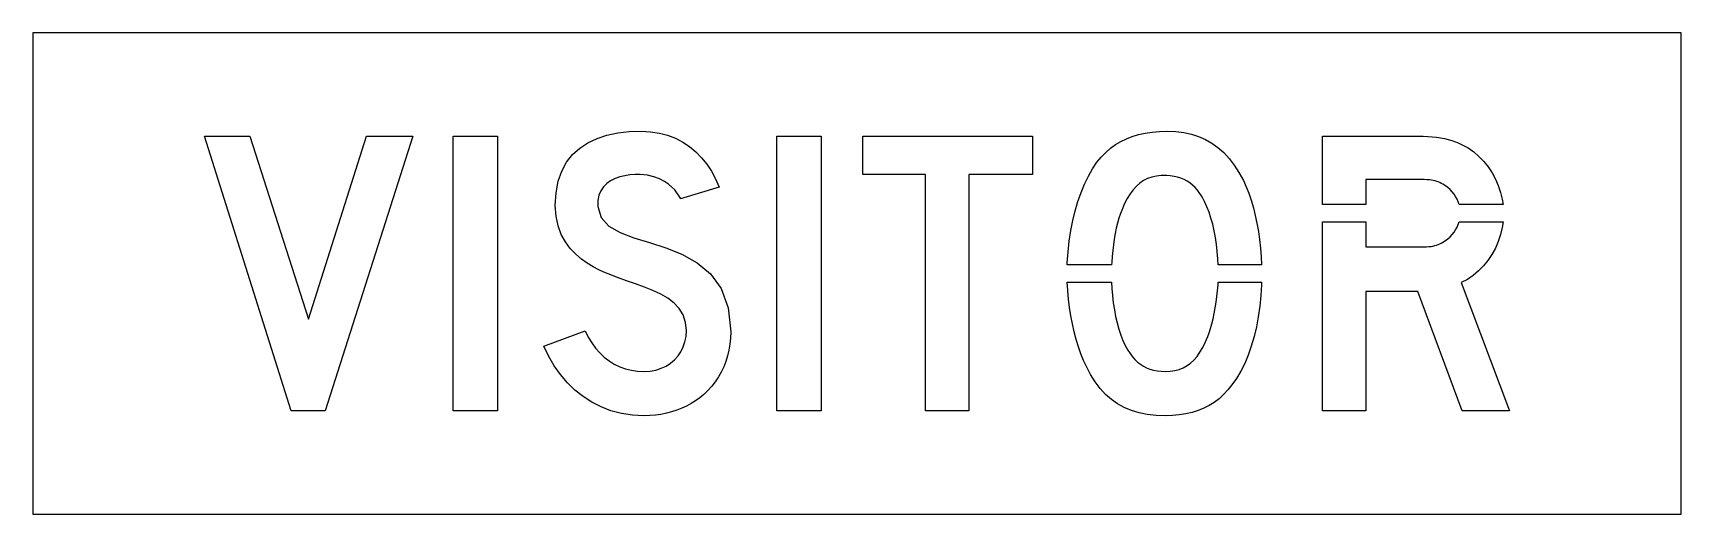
# Model space of a CAD drawing. Extents: x 0 to 48, y 0 to 14.
import ezdxf

# ---------------------------------------------------------------- set-up
doc = ezdxf.new("R2010")
doc.units = 0
doc.layers.add('CUT', color=7, linetype='Continuous')
doc.layers.add('OUTSIDE', color=1, linetype='Continuous')

msp = doc.modelspace()

# ---------------------------------------------------------------- linework, layer by layer
at = {"layer": 'CUT'}
for points in [[(20.2312, 4.604), (20.1808, 4.4416), (20.1192, 4.284), (20.0472, 4.1328), (19.9648, 3.988), (19.8728, 3.8488), (19.7704, 3.7176), (19.6584, 3.5936), (19.5368, 3.4768), (19.4208, 3.3824), (19.2984, 3.2952), (19.1696, 3.2152), (19.0352, 3.1424), (18.896, 3.0776), (18.7504, 3.0208), (18.6008, 2.9728), (18.4472, 2.9328), (18.2896, 2.9008), (18.128, 2.8784), (17.9632, 2.864), (17.796, 2.86), (17.46, 2.876), (17.1392, 2.9256), (16.8352, 3.0056), (16.5464, 3.1152), (16.2752, 3.2528), (16.0208, 3.4176), (15.784, 3.6072), (15.5656, 3.82), (15.3648, 4.056), (15.1832, 4.312), (15.02, 4.5872), (14.8768, 4.8808), (16.084, 5.3296), (16.1736, 5.1472), (16.2752, 4.9792), (16.3872, 4.8256), (16.5096, 4.6872), (16.6408, 4.564), (16.7824, 4.456), (16.932, 4.364), (17.0904, 4.288), (17.256, 4.2288), (17.4296, 4.1856), (17.6096, 4.16), (17.796, 4.1512), (17.9736, 4.1616), (18.1408, 4.1912), (18.2968, 4.24), (18.4408, 4.3072), (18.5712, 4.3896), (18.6872, 4.488), (18.7888, 4.6), (18.8736, 4.7248), (18.9408, 4.8616), (18.9904, 5.0088), (19.0208, 5.1648), (19.0312, 5.3296), (19.0064, 5.5784), (18.9352, 5.7936), (18.8224, 5.9792), (18.6728, 6.14), (18.492, 6.2784), (18.284, 6.4), (18.0544, 6.508), (17.8088, 6.6064), (17.5512, 6.6992), (17.2864, 6.7912), (17.0208, 6.8856), (16.7576, 6.9856), (16.6272, 7.0416), (16.4776, 7.1104), (16.3152, 7.1944), (16.1456, 7.2968), (15.9736, 7.4184), (15.8072, 7.5616), (15.6496, 7.728), (15.508, 7.9192), (15.388, 8.1384), (15.2952, 8.3872), (15.2352, 8.6664), (15.2136, 8.9792), (15.236, 9.352), (15.2992, 9.6848), (15.4032, 9.98), (15.5432, 10.2376), (15.7184, 10.4608), (15.9264, 10.6488), (16.1632, 10.8048), (16.428, 10.9296), (16.7176, 11.024), (17.0296, 11.0896), (17.3624, 11.128), (17.712, 11.14), (17.9848, 11.1272), (18.2432, 11.088), (18.4856, 11.024), (18.7136, 10.9368), (18.9256, 10.8264), (19.1224, 10.6944), (19.3048, 10.5424), (19.4712, 10.3712), (19.6224, 10.1808), (19.7592, 9.9744), (19.88, 9.7504), (19.9856, 9.512), (18.8632, 9.1752), (18.8568, 9.1888), (18.8376, 9.2256), (18.8048, 9.2808), (18.7568, 9.3512), (18.692, 9.4312), (18.6104, 9.516), (18.5096, 9.6016), (18.3888, 9.6824), (18.2472, 9.756), (18.0832, 9.8152), (17.896, 9.8576), (17.684, 9.8768), (17.5344, 9.8792), (17.384, 9.8688), (17.2344, 9.8472), (17.0896, 9.812), (16.952, 9.7624), (16.824, 9.6984), (16.7104, 9.6184), (16.6128, 9.5216), (16.5352, 9.4072), (16.48, 9.2752), (16.4504, 9.1232), (16.4488, 8.9512), (16.5488, 8.6264), (16.7752, 8.3824), (17.1016, 8.1952), (17.5032, 8.0424), (17.9536, 7.9008), (18.428, 7.7472), (18.8992, 7.56), (19.3432, 7.3144), (19.7328, 6.9888), (20.0432, 6.56), (20.2488, 6.0056), (20.3224, 5.3016), (20.3168, 5.1208), (20.2992, 4.944), (20.2712, 4.772)], [(34.4032, 8.2456), (34.3592, 8.4328), (34.3096, 8.612), (34.2536, 8.7824), (34.1912, 8.9424), (34.1232, 9.0928), (34.0488, 9.2312), (33.984, 9.332), (33.9168, 9.4216), (33.8472, 9.5016), (33.7728, 9.5728), (33.6952, 9.6344), (33.6136, 9.688), (33.5272, 9.7328), (33.4352, 9.7704), (33.3384, 9.8), (33.2352, 9.8232), (33.1256, 9.8392), (33.0096, 9.8488), (32.86, 9.8488), (32.7192, 9.8352), (32.5872, 9.8064), (32.4632, 9.7632), (32.3472, 9.7048), (32.2384, 9.6312), (32.136, 9.5432), (32.0408, 9.4392), (31.952, 9.32), (31.8688, 9.1848), (31.7912, 9.0336), (31.7184, 8.8664), (31.6712, 8.7424), (31.628, 8.6088), (31.588, 8.4664), (31.5512, 8.3168), (31.5192, 8.1608), (31.4904, 8), (31.4664, 7.8352), (31.4464, 7.6672), (31.4304, 7.4968), (31.4192, 7.3264), (31.416, 7.251), (30.1242, 7.251), (30.1256, 7.3128), (30.1464, 7.6328), (30.18, 7.9448), (30.2256, 8.248), (30.284, 8.5416), (30.3536, 8.8248), (30.4344, 9.096), (30.5264, 9.3544), (30.628, 9.5992), (30.7392, 9.8296), (30.86, 10.044), (30.9888, 10.2424), (31.112, 10.3896), (31.2424, 10.5232), (31.38, 10.6432), (31.5264, 10.7496), (31.6816, 10.8424), (31.8448, 10.9232), (32.0184, 10.9904), (32.2008, 11.0448), (32.3944, 11.0872), (32.5976, 11.1168), (32.812, 11.1344), (33.0384, 11.14), (33.284, 11.1312), (33.5184, 11.1024), (33.74, 11.0552), (33.9496, 10.9872), (34.1488, 10.9), (34.336, 10.7928), (34.5136, 10.6648), (34.6808, 10.5168), (34.8384, 10.3472), (34.9864, 10.156), (35.1248, 9.9432), (35.256, 9.7088), (35.3368, 9.5272), (35.412, 9.3336), (35.4808, 9.1296), (35.5432, 8.9152), (35.5992, 8.6928), (35.6488, 8.4632), (35.6904, 8.2264), (35.7256, 7.9848), (35.7528, 7.7392), (35.7728, 7.4896), (35.7842, 7.251), (34.5204, 7.251), (34.512, 7.4272), (34.4944, 7.6408), (34.4704, 7.8488), (34.44, 8.0504)], [(6.316, 11), (8.028, 5.6664), (9.7128, 11), (11.06, 11), (8.5056, 3), (7.5232, 3), (4.9968, 11)], [(13.5296, 3), (12.2384, 3), (12.2384, 11), (13.5296, 11)], [(22.9608, 3), (21.6696, 3), (21.6696, 11), (22.9608, 11)], [(25.992, 9.8768), (24.168, 9.8768), (24.168, 11), (29.108, 11), (29.108, 9.8768), (27.2552, 9.8768), (27.2552, 3), (25.992, 3)], [(41.3344, 9.3784), (41.2752, 9.4416), (41.2112, 9.4992), (41.1408, 9.5512), (41.0664, 9.5968), (41.0184, 9.6232), (40.9736, 9.6456), (40.9288, 9.6656), (40.8832, 9.6824), (40.836, 9.6968), (40.7856, 9.7088), (40.7304, 9.7184), (40.6696, 9.7256), (40.6008, 9.7304), (40.5232, 9.7344), (40.4352, 9.736), (40.3368, 9.7368), (38.8208, 9.7368), (38.8208, 9.0054), (37.5576, 9.0054), (37.5576, 11), (40.196, 11), (40.3464, 10.9984), (40.4896, 10.9952), (40.6248, 10.988), (40.7544, 10.9784), (40.8776, 10.9648), (40.996, 10.9472), (41.1096, 10.9256), (41.2192, 10.9), (41.3248, 10.8696), (41.428, 10.8344), (41.5288, 10.7936), (41.628, 10.7472), (41.7992, 10.6528), (41.9608, 10.5392), (42.1128, 10.408), (42.2528, 10.2616), (42.38, 10.1016), (42.4944, 9.9296), (42.5936, 9.748), (42.6776, 9.5584), (42.7448, 9.3616), (42.7944, 9.1616), (42.8178, 9.0054), (41.5355, 9.0054), (41.5096, 9.0848), (41.4752, 9.1632), (41.4344, 9.2384), (41.388, 9.3104)], [(38.8208, 8.5034), (38.8208, 7.772), (40.3368, 7.772), (40.4296, 7.7728), (40.5136, 7.7744), (40.5888, 7.7784), (40.6568, 7.7832), (40.7184, 7.7904), (40.7752, 7.8), (40.828, 7.812), (40.8768, 7.8256), (40.9248, 7.8432), (40.9712, 7.8632), (41.0184, 7.8856), (41.0664, 7.912), (41.1408, 7.9576), (41.2112, 8.0096), (41.2752, 8.0672), (41.3344, 8.1304), (41.388, 8.1984), (41.4344, 8.2704), (41.4752, 8.3456), (41.5096, 8.424), (41.5358, 8.5034), (42.8187, 8.5034), (42.7936, 8.336), (42.7448, 8.1304), (42.6768, 7.9312), (42.592, 7.7384), (42.4912, 7.5544), (42.3744, 7.3808), (42.244, 7.22), (42.1008, 7.0728), (41.9448, 6.9416), (41.7776, 6.828), (41.6, 6.7336), (43.0032, 3), (41.628, 3), (40.3368, 6.4808), (38.8208, 6.4808), (38.8208, 3), (37.5576, 3), (37.5576, 8.5034)], [(35.4848, 4.8872), (35.3936, 4.6256), (35.2912, 4.3808), (35.1784, 4.1528), (35.0536, 3.9448), (34.9184, 3.7576), (34.8024, 3.6104), (34.6776, 3.4768), (34.5448, 3.3568), (34.404, 3.2504), (34.2552, 3.1576), (34.0976, 3.0768), (33.932, 3.0096), (33.7584, 2.9552), (33.5768, 2.9128), (33.3864, 2.8832), (33.188, 2.8656), (32.9816, 2.86), (32.7096, 2.8688), (32.4544, 2.8976), (32.216, 2.9448), (31.992, 3.0128), (31.7832, 3.1), (31.5888, 3.2072), (31.408, 3.3352), (31.2392, 3.4832), (31.0832, 3.6528), (30.9384, 3.844), (30.804, 4.0568), (30.68, 4.2912), (30.5984, 4.4672), (30.5216, 4.6584), (30.4504, 4.8624), (30.3848, 5.0768), (30.3256, 5.3016), (30.2728, 5.5336), (30.228, 5.7712), (30.1896, 6.0128), (30.1592, 6.2568), (30.1368, 6.5016), (30.1232, 6.7456), (30.1231, 6.749), (31.4149, 6.749), (31.424, 6.564), (31.4408, 6.3552), (31.4648, 6.1488), (31.496, 5.9472), (31.5328, 5.7512), (31.576, 5.5616), (31.6264, 5.3808), (31.6824, 5.2096), (31.7448, 5.0496), (31.8128, 4.9024), (31.8872, 4.7688), (31.952, 4.668), (32.0208, 4.5768), (32.0936, 4.4944), (32.1712, 4.4208), (32.2528, 4.3568), (32.34, 4.3016), (32.432, 4.2552), (32.5296, 4.2176), (32.6336, 4.188), (32.7432, 4.1672), (32.8592, 4.1552), (32.9816, 4.1512), (33.1248, 4.1576), (33.2584, 4.1768), (33.384, 4.2104), (33.5016, 4.2568), (33.612, 4.3176), (33.7152, 4.3928), (33.812, 4.4824), (33.9032, 4.5872), (33.9888, 4.7072), (34.0688, 4.8432), (34.1448, 4.9944), (34.2168, 5.1616), (34.2584, 5.2736), (34.2984, 5.4), (34.336, 5.5376), (34.372, 5.684), (34.4048, 5.8392), (34.4344, 6), (34.4608, 6.1648), (34.4832, 6.332), (34.5016, 6.4992), (34.5144, 6.6656), (34.5189, 6.749), (35.784, 6.749), (35.7824, 6.6704), (35.7632, 6.3568), (35.732, 6.0472), (35.688, 5.7432), (35.632, 5.448), (35.564, 5.1616)]]:
    msp.add_lwpolyline(points, close=True, dxfattribs=at)
at = {"layer": 'OUTSIDE'}
msp.add_lwpolyline([(0, 0), (48, 0), (48, 14), (0, 14)], close=True, dxfattribs=at)

doc.saveas('drawing.dxf')
